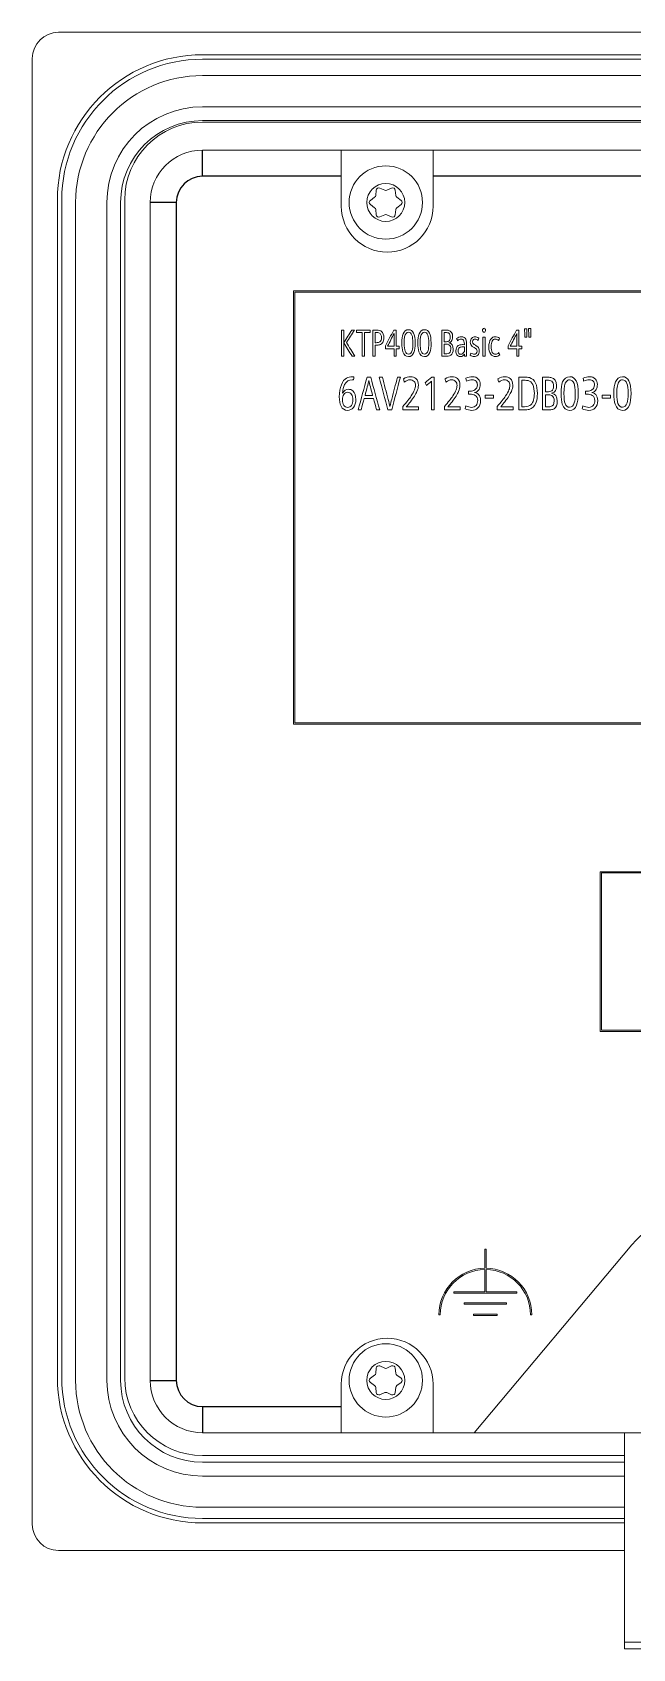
# Model space of a CAD drawing. Header units: millimetres. Extents: x 0 to 594, y 0 to 420.
# Drawn here: x 396 to 441.8, y 104.8 to 228.3 of the extents above; entities that cross this region are included whole.
import ezdxf

# ---------------------------------------------------------------- set-up
doc = ezdxf.new("R2010")
doc.units = ezdxf.units.MM
doc.layers.add('1', color=7, linetype='Continuous')

msp = doc.modelspace()

# ---------------------------------------------------------------- linework, layer by layer
at = {"layer": '1', "color": 7, "linetype": 'Continuous', "lineweight": 13}
for p, q in [((397.962, 228.263), (533.962, 228.263)), ((395.962, 114.263), (395.962, 226.263)), ((522.962, 226.551), (408.962, 226.551)), ((522.962, 226.213), (408.962, 226.213)), ((522.962, 224.955), (408.962, 224.955)), ((408.962, 222.571), (522.962, 222.571)), ((522.962, 221.519), (408.962, 221.519)), ((408.962, 221.408), (522.962, 221.408)), ((408.962, 219.263), (419.565, 219.263)), ((522.962, 219.263), (408.962, 219.263)), ((419.565, 219.263), (419.565, 217.263)), ((426.576, 219.263), (419.565, 219.263)), ((426.576, 217.263), (426.576, 219.263)), ((426.576, 219.263), (505.565, 219.263)), ((419.565, 217.263), (419.565, 214.971)), ((422.234, 216.201), (422.192, 215.801)), ((422.881, 216.199), (422.514, 216.363)), ((423.41, 216.363), (423.044, 216.199)), ((423.732, 215.801), (423.691, 216.201)), ((426.576, 214.971), (426.576, 217.263)), ((397.874, 215.463), (397.874, 125.463)), ((398.212, 215.463), (398.212, 125.463)), ((399.27, 215.263), (399.27, 125.263)), ((401.654, 125.263), (401.654, 215.263)), ((402.706, 215.263), (402.706, 125.263)), ((403.017, 125.463), (403.017, 215.463)), ((404.962, 125.263), (404.962, 215.263)), ((422.11, 215.66), (421.785, 215.425)), ((421.785, 215.101), (422.11, 214.865)), ((424.139, 215.425), (423.814, 215.66)), ((423.814, 214.865), (424.139, 215.101)), ((422.192, 214.724), (422.234, 214.325)), ((422.514, 214.163), (422.881, 214.326)), ((423.044, 214.326), (423.41, 214.163)), ((423.691, 214.325), (423.732, 214.724)), ((415.912, 208.513), (476.012, 208.513)), ((415.912, 175.413), (415.912, 208.513)), ((416.012, 175.513), (416.012, 208.413)), ((416.012, 208.413), (475.912, 208.413)), ((476.012, 175.413), (415.912, 175.413)), ((475.912, 175.513), (416.012, 175.513)), ((491.191, 164.13), (439.341, 164.13)), ((439.341, 164.13), (439.341, 151.93)), ((439.441, 152.03), (439.441, 164.03)), ((439.441, 164.03), (491.091, 164.03)), ((439.341, 151.93), (491.191, 151.93)), ((491.091, 152.03), (439.441, 152.03)), ((441.77, 135.631), (429.714, 121.263)), ((430.622, 135.295), (430.522, 135.295)), ((430.522, 135.295), (430.522, 133.829)), ((430.622, 133.829), (430.622, 135.295)), ((430.522, 133.729), (430.522, 132.03)), ((430.622, 132.03), (430.622, 133.729)), ((430.522, 132.03), (428.162, 132.03)), ((428.162, 132.03), (428.162, 131.93)), ((428.162, 131.93), (432.982, 131.93)), ((428.952, 131.18), (428.952, 131.08)), ((432.192, 131.18), (428.952, 131.18)), ((428.952, 131.08), (432.192, 131.08)), ((432.982, 132.03), (430.622, 132.03)), ((432.192, 131.08), (432.192, 131.18)), ((432.982, 131.93), (432.982, 132.03)), ((427.022, 130.28), (427.122, 130.28)), ((429.672, 130.33), (429.672, 130.23)), ((431.472, 130.33), (429.672, 130.33)), ((429.672, 130.23), (431.472, 130.23)), ((431.472, 130.23), (431.472, 130.33)), ((434.021, 130.28), (434.121, 130.28)), ((422.234, 126.201), (422.192, 125.801)), ((422.881, 126.199), (422.514, 126.363)), ((423.41, 126.363), (423.044, 126.199)), ((423.732, 125.801), (423.691, 126.201)), ((419.565, 124.971), (419.565, 123.263)), ((422.11, 125.66), (421.785, 125.425)), ((421.785, 125.101), (422.11, 124.865)), ((424.139, 125.425), (423.814, 125.66)), ((423.814, 124.865), (424.139, 125.101)), ((426.576, 121.263), (426.576, 124.971)), ((422.192, 124.724), (422.234, 124.325)), ((422.514, 124.163), (422.881, 124.326)), ((423.044, 124.326), (423.41, 124.163)), ((423.691, 124.325), (423.732, 124.724)), ((419.565, 123.263), (419.565, 121.263)), ((419.565, 121.263), (408.962, 121.263)), ((408.962, 121.263), (441.194, 121.263)), ((426.576, 121.263), (419.565, 121.263)), ((426.576, 121.263), (429.714, 121.263)), ((452.376, 121.263), (429.714, 121.263)), ((441.192, 105.263), (441.192, 121.263)), ((441.194, 119.518), (408.962, 119.518)), ((408.962, 119.007), (441.194, 119.007)), ((441.194, 117.955), (408.962, 117.955)), ((408.962, 115.571), (441.194, 115.571)), ((408.962, 114.713), (441.194, 114.713)), ((408.962, 114.374), (441.194, 114.374)), ((397.962, 112.263), (441.193, 112.263)), ((441.192, 104.763), (441.192, 105.263)), ((441.192, 105.263), (451.352, 105.263)), ((441.192, 104.763), (451.352, 104.763))]:
    msp.add_line(p, q, dxfattribs=at)
at = {"layer": '1', "color": 7, "linetype": 'Continuous', "lineweight": 25}
for p, q in [((408.962, 217.263), (408.962, 219.263)), ((419.565, 217.263), (408.962, 217.263)), ((505.565, 217.263), (426.576, 217.263)), ((406.962, 215.263), (404.962, 215.263)), ((406.962, 215.263), (406.962, 125.263)), ((404.962, 125.263), (406.962, 125.263)), ((408.962, 123.263), (408.962, 121.263)), ((408.962, 123.263), (419.565, 123.263))]:
    msp.add_line(p, q, dxfattribs=at)
at = {"layer": '1', "color": 7, "linetype": 'Continuous', "lineweight": 13}
for centre, radius in [((422.962, 215.263), 2.8), ((422.962, 215.263), 1.454), ((422.962, 125.263), 2.8), ((422.962, 125.263), 1.454)]:
    msp.add_circle(centre, radius, dxfattribs=at)
for centre, radius, start, end in [((397.962, 226.263), 2, 90, 180), ((408.962, 215.463), 11.088, 90, 180), ((408.962, 215.463), 10.75, 90, 180), ((408.962, 215.263), 9.692, 90, 180), ((408.962, 215.263), 7.308, 90, 180), ((408.962, 215.263), 6.256, 90, 180), ((408.962, 215.463), 5.945, 90, 180), ((408.962, 215.263), 4, 90, 180), ((422.432, 216.18), 0.2, 65.94705, 174.05295), ((422.962, 216.382), 0.2, 245.94705, 294.05295), ((423.492, 216.18), 0.2, 5.94705, 114.05295), ((423.07, 214.971), 3.505, 180, 0), ((421.903, 215.263), 0.2, 125.94705, 234.05295), ((421.993, 215.822), 0.2, 305.94705, 354.05295), ((423.931, 215.822), 0.2, 185.94705, 234.05295), ((424.021, 215.263), 0.2, 305.94705, 54.05295), ((421.993, 214.703), 0.2, 5.94705, 54.05295), ((422.432, 214.345), 0.2, 185.94705, 294.05295), ((422.962, 214.144), 0.2, 65.94705, 114.05295), ((423.492, 214.345), 0.2, 245.94705, 354.05295), ((423.931, 214.703), 0.2, 125.94705, 174.05295), ((446.37, 131.771), 6.005, 0, 140), ((430.571, 130.28), 3.55, 90.79924, 180), ((430.571, 130.28), 3.45, 90.82242, 180), ((430.571, 130.28), 3.55, 0, 89.185), ((430.571, 130.28), 3.45, 0, 89.16138), ((423.07, 124.971), 3.505, 360, 180), ((422.432, 126.18), 0.2, 65.94705, 174.05295), ((422.962, 126.382), 0.2, 245.94705, 294.05295), ((423.492, 126.18), 0.2, 5.94705, 114.05295), ((408.962, 125.463), 11.088, 180, 270), ((408.962, 125.463), 10.75, 180, 270), ((408.962, 125.263), 9.692, 180, 270), ((408.962, 125.263), 7.308, 180, 270), ((408.962, 125.263), 6.256, 180, 270), ((408.962, 125.463), 5.945, 180, 270), ((408.962, 125.263), 4, 180, 270), ((421.903, 125.263), 0.2, 125.94705, 234.05295), ((421.993, 125.822), 0.2, 305.94705, 354.05295), ((421.993, 124.703), 0.2, 5.94705, 54.05295), ((423.931, 125.822), 0.2, 185.94705, 234.05295), ((423.931, 124.703), 0.2, 125.94705, 174.05295), ((424.021, 125.263), 0.2, 305.94705, 54.05295), ((422.432, 124.345), 0.2, 185.94705, 294.05295), ((422.962, 124.144), 0.2, 65.94705, 114.05295), ((423.492, 124.345), 0.2, 245.94705, 354.05295), ((397.962, 114.263), 2, 180, 270)]:
    msp.add_arc(centre, radius, start, end, dxfattribs=at)
at = {"layer": '1', "color": 7, "linetype": 'Continuous', "lineweight": 25}
for centre, start, end in [((408.962, 215.263), 90, 180), ((408.962, 125.263), 180, 270)]:
    msp.add_arc(centre, 2, start, end, dxfattribs=at)
at = {"layer": '1', "color": 7, "linetype": 'Continuous', "lineweight": 13}
for points in [[(419.582, 205.513), (419.639, 205.513), (419.695, 205.513), (419.752, 205.513)], [(419.582, 203.513), (419.582, 204.179), (419.582, 204.846), (419.582, 205.513)], [(419.752, 204.557), (419.959, 204.876), (420.167, 205.194), (420.374, 205.513)], [(419.752, 205.513), (419.752, 205.194), (419.752, 204.876), (419.752, 204.557)], [(420.577, 205.513), (420.371, 205.195), (420.165, 204.877), (419.959, 204.559)], [(420.374, 205.513), (420.442, 205.513), (420.509, 205.513), (420.577, 205.513)], [(420.726, 205.513), (421.07, 205.513), (421.414, 205.513), (421.758, 205.513)], [(420.726, 205.322), (420.726, 205.386), (420.726, 205.449), (420.726, 205.513)], [(421.155, 205.322), (421.012, 205.322), (420.869, 205.322), (420.726, 205.322)], [(421.155, 203.513), (421.155, 204.116), (421.155, 204.719), (421.155, 205.322)], [(421.758, 205.322), (421.614, 205.322), (421.469, 205.322), (421.325, 205.322)], [(421.325, 205.322), (421.325, 204.719), (421.325, 204.116), (421.325, 203.513)], [(421.758, 205.513), (421.758, 205.449), (421.758, 205.386), (421.758, 205.322)], [(421.979, 203.513), (421.979, 204.179), (421.979, 204.846), (421.979, 205.513)], [(422.148, 205.322), (422.148, 205.064), (422.148, 204.805), (422.148, 204.547)], [(422.939, 204.307), (423.15, 204.709), (423.36, 205.111), (423.57, 205.513)], [(423.601, 205.256), (423.432, 204.93), (423.263, 204.605), (423.094, 204.279)], [(423.57, 205.513), (423.634, 205.513), (423.698, 205.513), (423.762, 205.513)], [(423.601, 204.279), (423.601, 204.605), (423.601, 204.93), (423.601, 205.256)], [(423.762, 205.513), (423.762, 205.102), (423.762, 204.69), (423.762, 204.279)], [(427.25, 203.513), (427.25, 204.179), (427.25, 204.846), (427.25, 205.513)], [(427.419, 205.325), (427.419, 205.089), (427.419, 204.853), (427.419, 204.616)], [(432.313, 204.307), (432.523, 204.709), (432.734, 205.111), (432.944, 205.513)], [(432.974, 205.256), (432.805, 204.93), (432.637, 204.605), (432.468, 204.279)], [(432.944, 205.513), (433.008, 205.513), (433.072, 205.513), (433.136, 205.513)], [(432.974, 204.279), (432.974, 204.605), (432.974, 204.93), (432.974, 205.256)], [(433.136, 205.513), (433.136, 205.102), (433.136, 204.69), (433.136, 204.279)], [(433.577, 204.972), (433.574, 205.188), (433.57, 205.404), (433.567, 205.62)], [(433.567, 205.62), (433.623, 205.62), (433.68, 205.62), (433.736, 205.62)], [(433.736, 205.62), (433.733, 205.404), (433.73, 205.188), (433.726, 204.972)], [(433.882, 204.978), (433.879, 205.194), (433.876, 205.41), (433.872, 205.626)], [(433.872, 205.626), (433.929, 205.626), (433.985, 205.626), (434.042, 205.626)], [(434.042, 205.626), (434.038, 205.41), (434.035, 205.194), (434.031, 204.978)], [(419.752, 204.544), (419.752, 204.201), (419.752, 203.857), (419.752, 203.513)], [(420.386, 203.513), (420.175, 203.857), (419.963, 204.201), (419.752, 204.544)], [(419.959, 204.559), (420.174, 204.21), (420.389, 203.861), (420.605, 203.513)], [(422.148, 204.357), (422.148, 204.076), (422.148, 203.794), (422.148, 203.513)], [(422.939, 204.089), (422.939, 204.162), (422.939, 204.234), (422.939, 204.307)], [(423.601, 204.089), (423.38, 204.089), (423.16, 204.089), (422.939, 204.089)], [(423.094, 204.279), (423.263, 204.279), (423.432, 204.279), (423.601, 204.279)], [(423.601, 203.513), (423.601, 203.705), (423.601, 203.897), (423.601, 204.089)], [(423.762, 204.279), (423.837, 204.279), (423.913, 204.279), (423.988, 204.279)], [(423.988, 204.089), (423.913, 204.089), (423.837, 204.089), (423.762, 204.089)], [(423.762, 204.089), (423.762, 203.897), (423.762, 203.705), (423.762, 203.513)], [(423.988, 204.279), (423.988, 204.216), (423.988, 204.152), (423.988, 204.089)], [(427.419, 204.438), (427.419, 204.192), (427.419, 203.946), (427.419, 203.701)], [(428.445, 204.703), (428.421, 204.755), (428.398, 204.808), (428.374, 204.86)], [(428.965, 203.885), (428.965, 203.999), (428.965, 204.113), (428.965, 204.227)], [(430.079, 204.898), (430.063, 204.84), (430.046, 204.782), (430.03, 204.724)], [(430.388, 204.978), (430.442, 204.978), (430.496, 204.978), (430.55, 204.978)], [(430.388, 203.513), (430.388, 204.001), (430.388, 204.49), (430.388, 204.978)], [(430.55, 204.978), (430.55, 204.49), (430.55, 204.001), (430.55, 203.513)], [(431.1, 203.812), (431.158, 203.711), (431.238, 203.661), (431.34, 203.661)], [(431.34, 203.661), (431.431, 203.661), (431.518, 203.704), (431.602, 203.791)], [(431.645, 204.889), (431.624, 204.831), (431.604, 204.773), (431.583, 204.715)], [(431.602, 203.791), (431.623, 203.734), (431.643, 203.677), (431.664, 203.62)], [(432.313, 204.089), (432.313, 204.162), (432.313, 204.234), (432.313, 204.307)], [(432.974, 204.089), (432.754, 204.089), (432.533, 204.089), (432.313, 204.089)], [(432.468, 204.279), (432.637, 204.279), (432.805, 204.279), (432.974, 204.279)], [(432.974, 203.513), (432.974, 203.705), (432.974, 203.897), (432.974, 204.089)], [(433.136, 204.279), (433.211, 204.279), (433.286, 204.279), (433.362, 204.279)], [(433.136, 204.089), (433.136, 203.897), (433.136, 203.705), (433.136, 203.513)], [(433.362, 204.089), (433.286, 204.089), (433.211, 204.089), (433.136, 204.089)], [(433.362, 204.279), (433.362, 204.216), (433.362, 204.152), (433.362, 204.089)], [(433.726, 204.972), (433.677, 204.972), (433.627, 204.972), (433.577, 204.972)], [(434.031, 204.978), (433.982, 204.978), (433.932, 204.978), (433.882, 204.978)], [(419.752, 203.513), (419.695, 203.513), (419.639, 203.513), (419.582, 203.513)], [(420.605, 203.513), (420.532, 203.513), (420.459, 203.513), (420.386, 203.513)], [(421.325, 203.513), (421.268, 203.513), (421.212, 203.513), (421.155, 203.513)], [(422.148, 203.513), (422.092, 203.513), (422.035, 203.513), (421.979, 203.513)], [(423.762, 203.513), (423.708, 203.513), (423.654, 203.513), (423.601, 203.513)], [(427.54, 203.513), (427.443, 203.513), (427.347, 203.513), (427.25, 203.513)], [(427.734, 203.519), (427.705, 203.514), (427.64, 203.513), (427.54, 203.513)], [(428.985, 203.513), (428.982, 203.57), (428.98, 203.627), (428.977, 203.684)], [(429.135, 203.513), (429.085, 203.513), (429.035, 203.513), (428.985, 203.513)], [(429.415, 203.585), (429.432, 203.643), (429.448, 203.7), (429.464, 203.758)], [(429.723, 203.485), (429.621, 203.485), (429.519, 203.518), (429.415, 203.585)], [(430.55, 203.513), (430.496, 203.513), (430.442, 203.513), (430.388, 203.513)], [(433.136, 203.513), (433.082, 203.513), (433.028, 203.513), (432.974, 203.513)], [(419.971, 201.844), (420.092, 201.913), (420.235, 201.948), (420.399, 201.948)], [(420.399, 201.948), (420.411, 201.948), (420.45, 201.947), (420.519, 201.944)], [(420.519, 201.944), (420.515, 201.866), (420.511, 201.788), (420.508, 201.71)], [(420.853, 199.413), (421.079, 200.246), (421.306, 201.079), (421.532, 201.913)], [(421.532, 201.913), (421.625, 201.913), (421.718, 201.913), (421.81, 201.913)], [(421.81, 201.913), (422.039, 201.079), (422.267, 200.246), (422.495, 199.413)], [(422.46, 201.913), (422.541, 201.913), (422.622, 201.913), (422.703, 201.913)], [(423.126, 199.413), (422.904, 200.246), (422.682, 201.079), (422.46, 201.913)], [(424.076, 201.913), (423.855, 201.079), (423.634, 200.246), (423.412, 199.413)], [(423.855, 201.913), (423.929, 201.913), (424.002, 201.913), (424.076, 201.913)], [(424.375, 201.532), (424.356, 201.614), (424.338, 201.697), (424.32, 201.779)], [(425.969, 201.494), (426.136, 201.634), (426.304, 201.773), (426.472, 201.913)], [(426.061, 201.274), (426.03, 201.348), (425.999, 201.421), (425.969, 201.494)], [(426.45, 201.599), (426.321, 201.491), (426.191, 201.382), (426.061, 201.274)], [(426.45, 199.413), (426.45, 200.141), (426.45, 200.87), (426.45, 201.599)], [(426.472, 201.913), (426.536, 201.913), (426.599, 201.913), (426.663, 201.913)], [(426.663, 201.913), (426.663, 201.079), (426.663, 200.246), (426.663, 199.413)], [(427.551, 201.532), (427.533, 201.614), (427.515, 201.697), (427.496, 201.779)], [(429.127, 201.597), (429.113, 201.675), (429.099, 201.752), (429.086, 201.83)], [(431.586, 201.532), (431.567, 201.614), (431.549, 201.697), (431.531, 201.779)], [(433.135, 199.413), (433.135, 200.246), (433.135, 201.079), (433.135, 201.913)], [(433.356, 201.674), (433.356, 201), (433.356, 200.325), (433.356, 199.651)], [(434.943, 199.413), (434.943, 200.246), (434.943, 201.079), (434.943, 201.913)], [(435.164, 201.678), (435.164, 201.383), (435.164, 201.088), (435.164, 200.792)], [(438.074, 201.597), (438.06, 201.675), (438.046, 201.752), (438.032, 201.83)], [(421.311, 200.288), (421.233, 199.996), (421.155, 199.705), (421.077, 199.413)], [(422.022, 200.288), (421.785, 200.288), (421.548, 200.288), (421.311, 200.288)], [(421.377, 200.526), (421.57, 200.526), (421.763, 200.526), (421.956, 200.526)], [(422.256, 199.413), (422.178, 199.705), (422.1, 199.996), (422.022, 200.288)], [(429.273, 200.612), (429.273, 200.692), (429.273, 200.771), (429.273, 200.851)], [(429.751, 200.734), (429.879, 200.719), (429.98, 200.67), (430.052, 200.588)], [(430.552, 200.313), (430.552, 200.386), (430.552, 200.46), (430.552, 200.533)], [(430.552, 200.533), (430.764, 200.533), (430.976, 200.533), (431.188, 200.533)], [(431.188, 200.313), (430.976, 200.313), (430.764, 200.313), (430.552, 200.313)], [(431.188, 200.533), (431.188, 200.46), (431.188, 200.386), (431.188, 200.313)], [(435.164, 200.569), (435.164, 200.262), (435.164, 199.955), (435.164, 199.648)], [(438.219, 200.612), (438.219, 200.692), (438.219, 200.771), (438.219, 200.851)], [(438.697, 200.734), (438.825, 200.719), (438.926, 200.67), (438.998, 200.588)], [(439.498, 200.533), (439.71, 200.533), (439.922, 200.533), (440.134, 200.533)], [(439.498, 200.313), (439.498, 200.386), (439.498, 200.46), (439.498, 200.533)], [(440.134, 200.313), (439.922, 200.313), (439.71, 200.313), (439.498, 200.313)], [(440.134, 200.533), (440.134, 200.46), (440.134, 200.386), (440.134, 200.313)], [(421.077, 199.413), (421.002, 199.413), (420.928, 199.413), (420.853, 199.413)], [(422.495, 199.413), (422.415, 199.413), (422.336, 199.413), (422.256, 199.413)], [(423.412, 199.413), (423.317, 199.413), (423.221, 199.413), (423.126, 199.413)], [(424.264, 199.413), (424.264, 199.497), (424.264, 199.581), (424.264, 199.665)], [(425.469, 199.413), (425.068, 199.413), (424.666, 199.413), (424.264, 199.413)], [(424.53, 199.651), (424.843, 199.651), (425.156, 199.651), (425.469, 199.651)], [(425.469, 199.651), (425.469, 199.572), (425.469, 199.492), (425.469, 199.413)], [(426.663, 199.413), (426.592, 199.413), (426.521, 199.413), (426.45, 199.413)], [(427.441, 199.413), (427.441, 199.497), (427.441, 199.581), (427.441, 199.665)], [(428.646, 199.413), (428.244, 199.413), (427.842, 199.413), (427.441, 199.413)], [(427.706, 199.651), (428.019, 199.651), (428.333, 199.651), (428.646, 199.651)], [(428.646, 199.651), (428.646, 199.572), (428.646, 199.492), (428.646, 199.413)], [(429.022, 199.49), (429.039, 199.568), (429.056, 199.645), (429.072, 199.723)], [(429.53, 199.378), (429.366, 199.378), (429.197, 199.415), (429.022, 199.49)], [(431.475, 199.413), (431.475, 199.497), (431.475, 199.581), (431.475, 199.665)], [(432.68, 199.413), (432.278, 199.413), (431.877, 199.413), (431.475, 199.413)], [(431.741, 199.651), (432.054, 199.651), (432.367, 199.651), (432.68, 199.651)], [(432.68, 199.651), (432.68, 199.572), (432.68, 199.492), (432.68, 199.413)], [(433.532, 199.413), (433.4, 199.413), (433.267, 199.413), (433.135, 199.413)], [(435.321, 199.413), (435.195, 199.413), (435.069, 199.413), (434.943, 199.413)], [(435.573, 199.42), (435.535, 199.415), (435.451, 199.413), (435.321, 199.413)], [(437.969, 199.49), (437.985, 199.568), (438.002, 199.645), (438.018, 199.723)], [(438.476, 199.378), (438.312, 199.378), (438.143, 199.415), (437.969, 199.49)]]:
    msp.add_open_spline(points, degree=3, dxfattribs=at)
for points, knots in [([(421.979, 205.513), (422.073, 205.513), (422.168, 205.513), (422.439, 205.513), (422.567, 205.478), (422.759, 205.307), (422.816, 205.148), (422.816, 204.787), (422.788, 204.668), (422.733, 204.573)], [0, 0, 0, 0, 0.1381018, 0.1381018, 0.3963332, 0.3963332, 0.7610117, 0.7610117, 1, 1, 1, 1]), ([(422.433, 205.301), (422.381, 205.315), (422.318, 205.322), (422.212, 205.322), (422.18, 205.322), (422.148, 205.322)], [0, 0, 0, 0, 0.6968215, 0.6968215, 1, 1, 1, 1]), ([(422.516, 204.606), (422.596, 204.662), (422.636, 204.77), (422.636, 205.015), (422.621, 205.09), (422.558, 205.234), (422.505, 205.282), (422.433, 205.301)], [0, 0, 0, 0, 0.4643027, 0.4643027, 0.7102909, 0.7102909, 1, 1, 1, 1]), ([(425.107, 203.806), (425.024, 203.591), (424.887, 203.485), (424.493, 203.485), (424.35, 203.611), (424.218, 204.021), (424.193, 204.238), (424.193, 204.821), (424.225, 205.055), (424.288, 205.219)], [0, 0, 0, 0, 0.2839314, 0.2839314, 0.5923498, 0.5923498, 0.7859929, 0.7859929, 1, 1, 1, 1]), ([(424.288, 205.219), (424.372, 205.434), (424.511, 205.541), (425.036, 205.541), (425.202, 205.199), (425.202, 204.207), (425.17, 203.971), (425.107, 203.806)], [0, 0, 0, 0, 0.2886976, 0.2886976, 0.7802326, 0.7802326, 1, 1, 1, 1]), ([(424.959, 205.125), (424.903, 205.275), (424.814, 205.351), (424.623, 205.351), (424.561, 205.319), (424.413, 205.143), (424.365, 204.895), (424.365, 204.232), (424.389, 204.028), (424.436, 203.901)], [0, 0, 0, 0, 0.2958635, 0.2958635, 0.4669539, 0.4669539, 0.7745296, 0.7745296, 1, 1, 1, 1]), ([(424.436, 203.901), (424.493, 203.751), (424.579, 203.675), (424.826, 203.675), (424.918, 203.764), (425.011, 204.066), (425.03, 204.257), (425.03, 204.795), (425.007, 204.999), (424.959, 205.125)], [0, 0, 0, 0, 0.2735241, 0.2735241, 0.569395, 0.569395, 0.7755942, 0.7755942, 1, 1, 1, 1]), ([(426.328, 203.806), (426.245, 203.591), (426.108, 203.485), (425.714, 203.485), (425.57, 203.611), (425.439, 204.021), (425.414, 204.238), (425.414, 204.821), (425.446, 205.055), (425.509, 205.219)], [0, 0, 0, 0, 0.2839314, 0.2839314, 0.5923498, 0.5923498, 0.7859929, 0.7859929, 1, 1, 1, 1]), ([(425.509, 205.219), (425.593, 205.434), (425.732, 205.541), (426.257, 205.541), (426.423, 205.199), (426.423, 204.207), (426.391, 203.971), (426.328, 203.806)], [0, 0, 0, 0, 0.2886976, 0.2886976, 0.7802326, 0.7802326, 1, 1, 1, 1]), ([(426.18, 205.125), (426.124, 205.275), (426.035, 205.351), (425.844, 205.351), (425.782, 205.319), (425.634, 205.143), (425.586, 204.895), (425.586, 204.232), (425.61, 204.028), (425.657, 203.901)], [0, 0, 0, 0, 0.2958635, 0.2958635, 0.4669539, 0.4669539, 0.7745296, 0.7745296, 1, 1, 1, 1]), ([(425.657, 203.901), (425.714, 203.751), (425.8, 203.675), (426.047, 203.675), (426.139, 203.764), (426.231, 204.066), (426.251, 204.257), (426.251, 204.795), (426.227, 204.999), (426.18, 205.125)], [0, 0, 0, 0, 0.2735241, 0.2735241, 0.569395, 0.569395, 0.7755942, 0.7755942, 1, 1, 1, 1]), ([(427.25, 205.513), (427.326, 205.513), (427.402, 205.513), (427.591, 205.513), (427.678, 205.507), (427.96, 205.454), (428.07, 205.288), (428.07, 204.836), (428.035, 204.717), (427.922, 204.589), (427.858, 204.553), (427.773, 204.532)], [0, 0, 0, 0, 0.0792461, 0.0792461, 0.1967025, 0.1967025, 0.6220658, 0.6220658, 0.8552051, 0.8552051, 1, 1, 1, 1]), ([(427.419, 204.616), (427.445, 204.616), (427.47, 204.616), (427.635, 204.616), (427.73, 204.636), (427.854, 204.732), (427.89, 204.83), (427.89, 205.115), (427.856, 205.214), (427.735, 205.305), (427.638, 205.325), (427.47, 205.325), (427.445, 205.325), (427.419, 205.325)], [0, 0, 0, 0, 0.033056, 0.033056, 0.2137734, 0.2137734, 0.4716882, 0.4716882, 0.7454139, 0.7454139, 0.961361, 0.961361, 1, 1, 1, 1]), ([(430.561, 205.403), (430.54, 205.362), (430.509, 205.342), (430.428, 205.342), (430.397, 205.362), (430.361, 205.43), (430.354, 205.461), (430.354, 205.534), (430.361, 205.566), (430.376, 205.593)], [0, 0, 0, 0, 0.2997515, 0.2997515, 0.5937934, 0.5937934, 0.7954142, 0.7954142, 1, 1, 1, 1]), ([(430.376, 205.593), (430.397, 205.634), (430.429, 205.654), (430.509, 205.654), (430.54, 205.634), (430.575, 205.566), (430.583, 205.534), (430.583, 205.461), (430.575, 205.43), (430.561, 205.403)], [0, 0, 0, 0, 0.3094047, 0.3094047, 0.6071338, 0.6071338, 0.8050007, 0.8050007, 1, 1, 1, 1]), ([(422.148, 204.547), (422.171, 204.547), (422.195, 204.547), (422.359, 204.547), (422.458, 204.567), (422.516, 204.606)], [0, 0, 0, 0, 0.140834, 0.140834, 1, 1, 1, 1]), ([(422.733, 204.573), (422.678, 204.48), (422.6, 204.419), (422.428, 204.367), (422.344, 204.357), (422.211, 204.357), (422.18, 204.357), (422.148, 204.357)], [0, 0, 0, 0, 0.5390966, 0.5390966, 0.8908398, 0.8908398, 1, 1, 1, 1]), ([(427.419, 203.701), (427.445, 203.701), (427.47, 203.701), (427.597, 203.701), (427.673, 203.705), (427.862, 203.744), (427.93, 203.862), (427.93, 204.227), (427.883, 204.333), (427.732, 204.42), (427.634, 204.437), (427.47, 204.438), (427.445, 204.438), (427.419, 204.438)], [0, 0, 0, 0, 0.0337301, 0.0337301, 0.1683078, 0.1683078, 0.5280684, 0.5280684, 0.7999485, 0.7999485, 0.9688459, 0.9688459, 1, 1, 1, 1]), ([(427.773, 204.532), (427.998, 204.497), (428.11, 204.335), (428.11, 203.824), (428.048, 203.672), (427.87, 203.55), (427.807, 203.528), (427.734, 203.519)], [0, 0, 0, 0, 0.4802975, 0.4802975, 0.8449029, 0.8449029, 1, 1, 1, 1]), ([(428.977, 203.684), (428.941, 203.63), (428.906, 203.589), (428.81, 203.51), (428.738, 203.485), (428.544, 203.485), (428.458, 203.528), (428.347, 203.691), (428.32, 203.791), (428.32, 204.11), (428.38, 204.247), (428.569, 204.376), (428.672, 204.4), (428.838, 204.4), (428.89, 204.399), (428.965, 204.395)], [0, 0, 0, 0, 0.0741521, 0.0741521, 0.2096868, 0.2096868, 0.3977492, 0.3977492, 0.5631356, 0.5631356, 0.8185424, 0.8185424, 0.968978, 0.968978, 1, 1, 1, 1]), ([(428.374, 204.86), (428.486, 204.957), (428.608, 205.006), (428.902, 205.006), (429.014, 204.94), (429.102, 204.744), (429.119, 204.654), (429.123, 204.536)], [0, 0, 0, 0, 0.3536882, 0.3536882, 0.792136, 0.792136, 1, 1, 1, 1]), ([(428.965, 204.395), (428.965, 204.408), (428.965, 204.421), (428.965, 204.541), (428.955, 204.622), (428.899, 204.779), (428.828, 204.83), (428.635, 204.83), (428.542, 204.787), (428.445, 204.703)], [0, 0, 0, 0, 0.0275736, 0.0275736, 0.2522611, 0.2522611, 0.6629909, 0.6629909, 1, 1, 1, 1]), ([(428.965, 204.227), (428.927, 204.231), (428.887, 204.233), (428.729, 204.233), (428.646, 204.212), (428.525, 204.116), (428.49, 204.034), (428.49, 203.843), (428.507, 203.78), (428.577, 203.685), (428.626, 203.661), (428.798, 203.661), (428.891, 203.736), (428.965, 203.885)], [0, 0, 0, 0, 0.0587698, 0.0587698, 0.2163796, 0.2163796, 0.4235389, 0.4235389, 0.5691367, 0.5691367, 0.7185803, 0.7185803, 1, 1, 1, 1]), ([(429.123, 204.536), (429.126, 204.495), (429.126, 204.435), (429.126, 204.198), (429.126, 204.038), (429.126, 203.737), (429.129, 203.615), (429.135, 203.513)], [0, 0, 0, 0, 0.2054974, 0.2054974, 0.6267439, 0.6267439, 1, 1, 1, 1]), ([(429.562, 204.268), (429.467, 204.35), (429.419, 204.459), (429.419, 204.726), (429.456, 204.829), (429.593, 204.973), (429.674, 205.006), (429.873, 205.006), (429.975, 204.97), (430.079, 204.898)], [0, 0, 0, 0, 0.2832909, 0.2832909, 0.548059, 0.548059, 0.772271, 0.772271, 1, 1, 1, 1]), ([(429.866, 203.722), (429.91, 203.765), (429.931, 203.827), (429.931, 203.973), (429.917, 204.022), (429.864, 204.086), (429.807, 204.124), (429.643, 204.208), (429.592, 204.242), (429.562, 204.268)], [0, 0, 0, 0, 0.3319257, 0.3319257, 0.5965984, 0.5965984, 0.8208907, 0.8208907, 1, 1, 1, 1]), ([(429.651, 204.782), (429.61, 204.745), (429.589, 204.69), (429.589, 204.547), (429.61, 204.494), (429.68, 204.426), (429.733, 204.391), (429.893, 204.304), (429.95, 204.265), (429.981, 204.235)], [0, 0, 0, 0, 0.303118, 0.303118, 0.578289, 0.578289, 0.7782445, 0.7782445, 1, 1, 1, 1]), ([(430.03, 204.724), (429.953, 204.794), (429.872, 204.83), (429.732, 204.83), (429.686, 204.814), (429.651, 204.782)], [0, 0, 0, 0, 0.6066482, 0.6066482, 1, 1, 1, 1]), ([(429.981, 204.235), (430.061, 204.161), (430.1, 204.057), (430.1, 203.782), (430.061, 203.672), (429.914, 203.52), (429.828, 203.485), (429.723, 203.485)], [0, 0, 0, 0, 0.3328113, 0.3328113, 0.6854328, 0.6854328, 1, 1, 1, 1]), ([(431.664, 203.62), (431.567, 203.53), (431.458, 203.485), (431.184, 203.485), (431.063, 203.549), (430.883, 203.813), (430.837, 203.998), (430.837, 204.488), (430.886, 204.686), (431.069, 204.945), (431.182, 205.006), (431.435, 205.006), (431.542, 204.967), (431.645, 204.889)], [0, 0, 0, 0, 0.1349092, 0.1349092, 0.3081152, 0.3081152, 0.4895703, 0.4895703, 0.6891299, 0.6891299, 0.8636367, 0.8636367, 1, 1, 1, 1]), ([(431.583, 204.715), (431.496, 204.792), (431.409, 204.83), (431.218, 204.83), (431.139, 204.778), (431.033, 204.572), (431.007, 204.433), (431.007, 204.072), (431.038, 203.923), (431.1, 203.812)], [0, 0, 0, 0, 0.2139666, 0.2139666, 0.4718729, 0.4718729, 0.7258695, 0.7258695, 1, 1, 1, 1]), ([(429.464, 203.758), (429.563, 203.693), (429.65, 203.661), (429.779, 203.661), (429.826, 203.681), (429.866, 203.722)], [0, 0, 0, 0, 0.5808383, 0.5808383, 1, 1, 1, 1]), ([(419.653, 200.702), (419.769, 200.896), (419.922, 200.992), (420.23, 200.992), (420.338, 200.951), (420.594, 200.732), (420.673, 200.51), (420.673, 199.958), (420.614, 199.758), (420.38, 199.453), (420.229, 199.378), (419.814, 199.378), (419.647, 199.484), (419.457, 199.876), (419.413, 200.113), (419.413, 200.767), (419.466, 201.076), (419.668, 201.582), (419.802, 201.75), (419.971, 201.844)], [0, 0, 0, 0, 0.1216044, 0.1216044, 0.1972838, 0.1972838, 0.3236077, 0.3236077, 0.4258177, 0.4258177, 0.5274237, 0.5274237, 0.6542924, 0.6542924, 0.7593042, 0.7593042, 0.8846184, 0.8846184, 1, 1, 1, 1]), ([(420.508, 201.71), (420.459, 201.715), (420.422, 201.717), (420.137, 201.717), (419.945, 201.593), (419.733, 201.18), (419.677, 200.966), (419.653, 200.702)], [0, 0, 0, 0, 0.0586275, 0.0586275, 0.6238852, 0.6238852, 1, 1, 1, 1]), ([(421.669, 201.666), (421.637, 201.524), (421.597, 201.362), (421.494, 200.963), (421.435, 200.745), (421.377, 200.526)], [0, 0, 0, 0, 0.4511662, 0.4511662, 1, 1, 1, 1]), ([(421.956, 200.526), (421.899, 200.746), (421.843, 200.965), (421.743, 201.352), (421.703, 201.513), (421.669, 201.666)], [0, 0, 0, 0, 0.5658545, 0.5658545, 1, 1, 1, 1]), ([(422.703, 201.913), (422.851, 201.342), (423, 200.771), (423.202, 199.995), (423.244, 199.817), (423.276, 199.667)], [0, 0, 0, 0, 0.7363933, 0.7363933, 1, 1, 1, 1]), ([(423.276, 199.667), (423.327, 199.882), (423.373, 200.072), (423.564, 200.795), (423.709, 201.354), (423.855, 201.913)], [0, 0, 0, 0, 0.2278201, 0.2278201, 1, 1, 1, 1]), ([(424.32, 201.779), (424.495, 201.892), (424.671, 201.948), (425.015, 201.948), (425.155, 201.899), (425.39, 201.688), (425.453, 201.523), (425.453, 201.14), (425.417, 200.976), (425.257, 200.62), (425.092, 200.36), (424.75, 199.911), (424.644, 199.783), (424.53, 199.651)], [0, 0, 0, 0, 0.1887361, 0.1887361, 0.3730958, 0.3730958, 0.5830821, 0.5830821, 0.7404132, 0.7404132, 0.9279854, 0.9279854, 1, 1, 1, 1]), ([(425.158, 200.935), (425.206, 201.059), (425.229, 201.176), (425.229, 201.412), (425.194, 201.514), (425.045, 201.674), (424.943, 201.717), (424.674, 201.717), (424.526, 201.655), (424.375, 201.532)], [0, 0, 0, 0, 0.2065368, 0.2065368, 0.4415188, 0.4415188, 0.7024228, 0.7024228, 1, 1, 1, 1]), ([(427.496, 201.779), (427.672, 201.892), (427.847, 201.948), (428.191, 201.948), (428.332, 201.899), (428.566, 201.688), (428.63, 201.523), (428.63, 201.14), (428.593, 200.976), (428.434, 200.62), (428.269, 200.36), (427.926, 199.911), (427.821, 199.783), (427.706, 199.651)], [0, 0, 0, 0, 0.1887361, 0.1887361, 0.3730958, 0.3730958, 0.5830821, 0.5830821, 0.7404132, 0.7404132, 0.9279854, 0.9279854, 1, 1, 1, 1]), ([(428.335, 200.935), (428.382, 201.059), (428.406, 201.176), (428.406, 201.412), (428.371, 201.514), (428.221, 201.674), (428.12, 201.717), (427.851, 201.717), (427.703, 201.655), (427.551, 201.532)], [0, 0, 0, 0, 0.2065368, 0.2065368, 0.4415188, 0.4415188, 0.7024228, 0.7024228, 1, 1, 1, 1]), ([(429.086, 201.83), (429.254, 201.909), (429.42, 201.948), (429.774, 201.948), (429.922, 201.89), (430.13, 201.667), (430.18, 201.527), (430.18, 201.212), (430.15, 201.089), (430.017, 200.859), (429.904, 200.775), (429.751, 200.734)], [0, 0, 0, 0, 0.2003854, 0.2003854, 0.4289596, 0.4289596, 0.6380167, 0.6380167, 0.8044734, 0.8044734, 1, 1, 1, 1]), ([(429.854, 201.61), (429.783, 201.681), (429.686, 201.717), (429.432, 201.717), (429.287, 201.677), (429.127, 201.597)], [0, 0, 0, 0, 0.4831014, 0.4831014, 1, 1, 1, 1]), ([(429.273, 200.851), (429.311, 200.846), (429.349, 200.843), (429.545, 200.843), (429.672, 200.878), (429.894, 201.039), (429.957, 201.164), (429.957, 201.444), (429.923, 201.539), (429.854, 201.61)], [0, 0, 0, 0, 0.07002, 0.07002, 0.3537375, 0.3537375, 0.7249947, 0.7249947, 1, 1, 1, 1]), ([(431.531, 201.779), (431.706, 201.892), (431.881, 201.948), (432.226, 201.948), (432.366, 201.899), (432.6, 201.688), (432.664, 201.523), (432.664, 201.14), (432.628, 200.976), (432.468, 200.62), (432.303, 200.36), (431.961, 199.911), (431.855, 199.783), (431.741, 199.651)], [0, 0, 0, 0, 0.1887361, 0.1887361, 0.3730958, 0.3730958, 0.5830821, 0.5830821, 0.7404132, 0.7404132, 0.9279854, 0.9279854, 1, 1, 1, 1]), ([(432.369, 200.935), (432.417, 201.059), (432.44, 201.176), (432.44, 201.412), (432.405, 201.514), (432.256, 201.674), (432.154, 201.717), (431.885, 201.717), (431.737, 201.655), (431.586, 201.532)], [0, 0, 0, 0, 0.2065368, 0.2065368, 0.4415188, 0.4415188, 0.7024228, 0.7024228, 1, 1, 1, 1]), ([(433.135, 201.913), (433.277, 201.913), (433.419, 201.913), (433.71, 201.913), (433.833, 201.901), (433.931, 201.88)], [0, 0, 0, 0, 0.4901392, 0.4901392, 1, 1, 1, 1]), ([(433.356, 199.651), (433.42, 199.651), (433.484, 199.651), (433.774, 199.651), (433.943, 199.705), (434.141, 199.895), (434.208, 200.019), (434.293, 200.319), (434.313, 200.477), (434.313, 200.933), (434.271, 201.161), (434.111, 201.515), (433.994, 201.618), (433.769, 201.667), (433.662, 201.674), (433.462, 201.674), (433.409, 201.674), (433.356, 201.674)], [0, 0, 0, 0, 0.0553548, 0.0553548, 0.2506222, 0.2506222, 0.4025478, 0.4025478, 0.5277812, 0.5277812, 0.7181542, 0.7181542, 0.8942378, 0.8942378, 0.9717552, 0.9717552, 1, 1, 1, 1]), ([(433.931, 201.88), (434.143, 201.829), (434.302, 201.688), (434.5, 201.248), (434.547, 200.988), (434.547, 200.377), (434.503, 200.123), (434.306, 199.664), (434.142, 199.509), (433.82, 199.425), (433.69, 199.413), (433.532, 199.413)], [0, 0, 0, 0, 0.2293038, 0.2293038, 0.4368279, 0.4368279, 0.6381572, 0.6381572, 0.8860045, 0.8860045, 1, 1, 1, 1]), ([(434.943, 201.913), (435.042, 201.913), (435.141, 201.913), (435.387, 201.913), (435.5, 201.906), (435.867, 201.839), (436.01, 201.631), (436.01, 201.067), (435.965, 200.917), (435.818, 200.758), (435.735, 200.714), (435.624, 200.687)], [0, 0, 0, 0, 0.0792395, 0.0792395, 0.1966861, 0.1966861, 0.622038, 0.622038, 0.855171, 0.855171, 1, 1, 1, 1]), ([(435.164, 200.792), (435.197, 200.792), (435.23, 200.792), (435.444, 200.792), (435.568, 200.817), (435.729, 200.937), (435.776, 201.059), (435.776, 201.415), (435.732, 201.539), (435.575, 201.652), (435.448, 201.678), (435.23, 201.678), (435.197, 201.678), (435.164, 201.678)], [0, 0, 0, 0, 0.0330566, 0.0330566, 0.213777, 0.213777, 0.471699, 0.471699, 0.7454323, 0.7454323, 0.9613638, 0.9613638, 1, 1, 1, 1]), ([(437.537, 199.78), (437.429, 199.511), (437.251, 199.378), (436.738, 199.378), (436.551, 199.535), (436.38, 200.048), (436.348, 200.319), (436.348, 201.048), (436.389, 201.341), (436.472, 201.546)], [0, 0, 0, 0, 0.2839355, 0.2839355, 0.5923582, 0.5923582, 0.7859973, 0.7859973, 1, 1, 1, 1]), ([(436.472, 201.546), (436.58, 201.814), (436.761, 201.948), (437.445, 201.948), (437.661, 201.52), (437.661, 200.28), (437.619, 199.986), (437.537, 199.78)], [0, 0, 0, 0, 0.2886976, 0.2886976, 0.7802326, 0.7802326, 1, 1, 1, 1]), ([(437.344, 201.428), (437.271, 201.616), (437.156, 201.71), (436.907, 201.71), (436.826, 201.67), (436.634, 201.45), (436.572, 201.14), (436.572, 200.311), (436.602, 200.057), (436.664, 199.898)], [0, 0, 0, 0, 0.2958312, 0.2958312, 0.4669028, 0.4669028, 0.774508, 0.774508, 1, 1, 1, 1]), ([(436.664, 199.898), (436.738, 199.71), (436.85, 199.616), (437.172, 199.616), (437.29, 199.727), (437.411, 200.104), (437.437, 200.343), (437.437, 201.016), (437.406, 201.27), (437.344, 201.428)], [0, 0, 0, 0, 0.2735178, 0.2735178, 0.5693819, 0.5693819, 0.7755874, 0.7755874, 1, 1, 1, 1]), ([(438.032, 201.83), (438.2, 201.909), (438.366, 201.948), (438.72, 201.948), (438.868, 201.89), (439.076, 201.667), (439.126, 201.527), (439.126, 201.212), (439.096, 201.089), (438.963, 200.859), (438.85, 200.775), (438.697, 200.734)], [0, 0, 0, 0, 0.2003854, 0.2003854, 0.4289596, 0.4289596, 0.6380167, 0.6380167, 0.8044734, 0.8044734, 1, 1, 1, 1]), ([(438.801, 201.61), (438.729, 201.681), (438.632, 201.717), (438.378, 201.717), (438.233, 201.677), (438.074, 201.597)], [0, 0, 0, 0, 0.4831014, 0.4831014, 1, 1, 1, 1]), ([(438.219, 200.851), (438.257, 200.846), (438.295, 200.843), (438.491, 200.843), (438.618, 200.878), (438.84, 201.039), (438.903, 201.164), (438.903, 201.444), (438.869, 201.539), (438.801, 201.61)], [0, 0, 0, 0, 0.07002, 0.07002, 0.3537375, 0.3537375, 0.7249947, 0.7249947, 1, 1, 1, 1]), ([(441.571, 199.78), (441.464, 199.511), (441.285, 199.378), (440.772, 199.378), (440.586, 199.535), (440.415, 200.048), (440.382, 200.319), (440.382, 201.048), (440.424, 201.341), (440.506, 201.546)], [0, 0, 0, 0, 0.2839355, 0.2839355, 0.5923582, 0.5923582, 0.7859973, 0.7859973, 1, 1, 1, 1]), ([(440.506, 201.546), (440.614, 201.814), (440.796, 201.948), (441.479, 201.948), (441.695, 201.52), (441.695, 200.28), (441.653, 199.986), (441.571, 199.78)], [0, 0, 0, 0, 0.2886976, 0.2886976, 0.7802326, 0.7802326, 1, 1, 1, 1]), ([(441.378, 201.428), (441.306, 201.616), (441.191, 201.71), (440.941, 201.71), (440.86, 201.67), (440.668, 201.45), (440.606, 201.14), (440.606, 200.311), (440.637, 200.057), (440.699, 199.898)], [0, 0, 0, 0, 0.2958312, 0.2958312, 0.4669028, 0.4669028, 0.774508, 0.774508, 1, 1, 1, 1]), ([(440.699, 199.898), (440.772, 199.71), (440.885, 199.616), (441.206, 199.616), (441.325, 199.727), (441.446, 200.104), (441.471, 200.343), (441.471, 201.016), (441.44, 201.27), (441.378, 201.428)], [0, 0, 0, 0, 0.2735178, 0.2735178, 0.5693819, 0.5693819, 0.7755874, 0.7755874, 1, 1, 1, 1]), ([(419.759, 200.602), (419.685, 200.499), (419.648, 200.358), (419.648, 200.004), (419.684, 199.865), (419.829, 199.659), (419.927, 199.609), (420.17, 199.609), (420.267, 199.66), (420.341, 199.762)], [0, 0, 0, 0, 0.2566116, 0.2566116, 0.5047324, 0.5047324, 0.7523662, 0.7523662, 1, 1, 1, 1]), ([(420.347, 200.6), (420.274, 200.707), (420.175, 200.761), (419.932, 200.761), (419.834, 200.708), (419.759, 200.602)], [0, 0, 0, 0, 0.5082988, 0.5082988, 1, 1, 1, 1]), ([(420.341, 199.762), (420.414, 199.865), (420.45, 200.006), (420.45, 200.361), (420.416, 200.5), (420.347, 200.6)], [0, 0, 0, 0, 0.4972067, 0.4972067, 1, 1, 1, 1]), ([(424.264, 199.665), (424.556, 200.008), (424.768, 200.279), (425.023, 200.655), (425.108, 200.808), (425.158, 200.935)], [0, 0, 0, 0, 0.5259071, 0.5259071, 1, 1, 1, 1]), ([(427.441, 199.665), (427.732, 200.008), (427.945, 200.279), (428.199, 200.655), (428.284, 200.808), (428.335, 200.935)], [0, 0, 0, 0, 0.5259071, 0.5259071, 1, 1, 1, 1]), ([(429.072, 199.723), (429.233, 199.647), (429.381, 199.609), (429.667, 199.609), (429.782, 199.659), (429.943, 199.857), (429.981, 199.981), (429.981, 200.308), (429.917, 200.439), (429.689, 200.587), (429.553, 200.62), (429.343, 200.62), (429.308, 200.617), (429.273, 200.612)], [0, 0, 0, 0, 0.1787927, 0.1787927, 0.3741403, 0.3741403, 0.5618223, 0.5618223, 0.7880462, 0.7880462, 0.9636504, 0.9636504, 1, 1, 1, 1]), ([(430.052, 200.588), (430.154, 200.476), (430.204, 200.321), (430.204, 199.886), (430.136, 199.7), (429.88, 199.439), (429.724, 199.378), (429.53, 199.378)], [0, 0, 0, 0, 0.3095766, 0.3095766, 0.6769409, 0.6769409, 1, 1, 1, 1]), ([(431.475, 199.665), (431.767, 200.008), (431.979, 200.279), (432.234, 200.655), (432.319, 200.808), (432.369, 200.935)], [0, 0, 0, 0, 0.5259071, 0.5259071, 1, 1, 1, 1]), ([(435.164, 199.648), (435.197, 199.648), (435.23, 199.648), (435.395, 199.648), (435.494, 199.654), (435.739, 199.702), (435.828, 199.849), (435.828, 200.306), (435.767, 200.438), (435.57, 200.547), (435.443, 200.568), (435.23, 200.569), (435.197, 200.569), (435.164, 200.569)], [0, 0, 0, 0, 0.0337285, 0.0337285, 0.1683002, 0.1683002, 0.5280544, 0.5280544, 0.7999296, 0.7999296, 0.968843, 0.968843, 1, 1, 1, 1]), ([(435.624, 200.687), (435.916, 200.643), (436.063, 200.44), (436.063, 199.802), (435.981, 199.611), (435.75, 199.459), (435.668, 199.431), (435.573, 199.42)], [0, 0, 0, 0, 0.4802843, 0.4802843, 0.8448796, 0.8448796, 1, 1, 1, 1]), ([(438.018, 199.723), (438.179, 199.647), (438.327, 199.609), (438.613, 199.609), (438.728, 199.659), (438.889, 199.857), (438.927, 199.981), (438.927, 200.308), (438.863, 200.439), (438.635, 200.587), (438.499, 200.62), (438.29, 200.62), (438.254, 200.617), (438.219, 200.612)], [0, 0, 0, 0, 0.1787927, 0.1787927, 0.3741403, 0.3741403, 0.5618223, 0.5618223, 0.7880462, 0.7880462, 0.9636504, 0.9636504, 1, 1, 1, 1]), ([(438.998, 200.588), (439.1, 200.476), (439.15, 200.321), (439.15, 199.886), (439.082, 199.7), (438.826, 199.439), (438.67, 199.378), (438.476, 199.378)], [0, 0, 0, 0, 0.3095766, 0.3095766, 0.6769409, 0.6769409, 1, 1, 1, 1])]:
    msp.add_open_spline(points, degree=3, knots=knots, dxfattribs=at)

doc.saveas('drawing.dxf')
